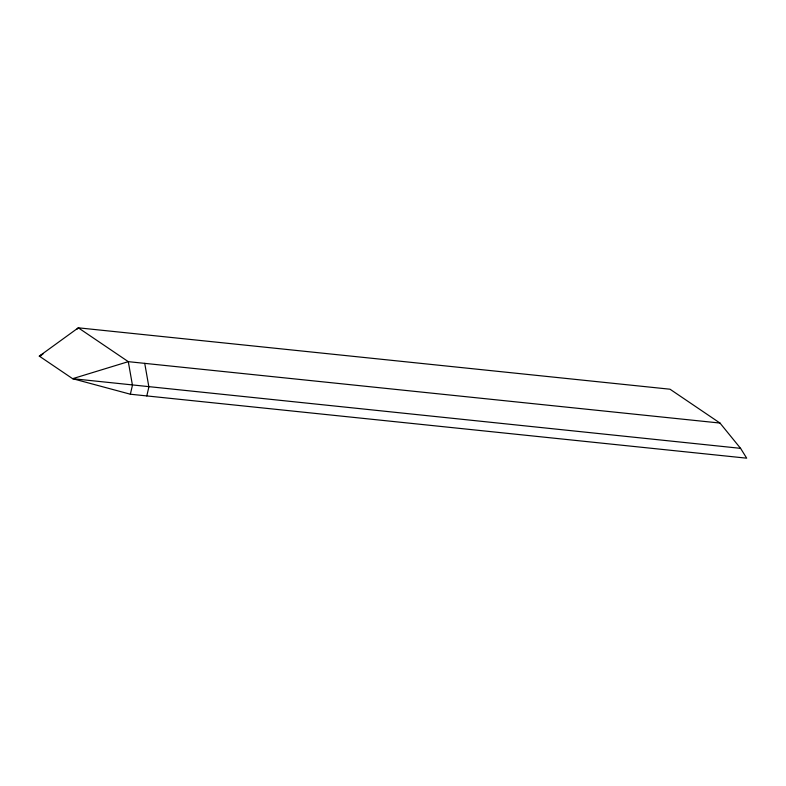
<?xml version="1.0" encoding="UTF-8"?>
<svg xmlns="http://www.w3.org/2000/svg" width="786" height="786" viewBox="0 0 786 786"><rect width="100%" height="100%" fill="white"/><g stroke="black" fill="none" stroke-linecap="round" stroke-linejoin="round"><path stroke-width="1.18" d="M130.358 394.218L132.451 385.248L128.295 361.658L78.325 327.821L39.3 356.127L72.617 378.685L130.358 394.218L746.7 458.179L740.569 448.344L719.986 423.055L670.016 389.217L78.325 327.821L76.664 329.472M146.795 395.928L148.878 386.948L144.732 363.358M43.377 353.671L39.3 356.127L41.629 355.459M719.986 423.055L128.295 361.658L72.617 378.685L740.569 448.344"/></g></svg>
